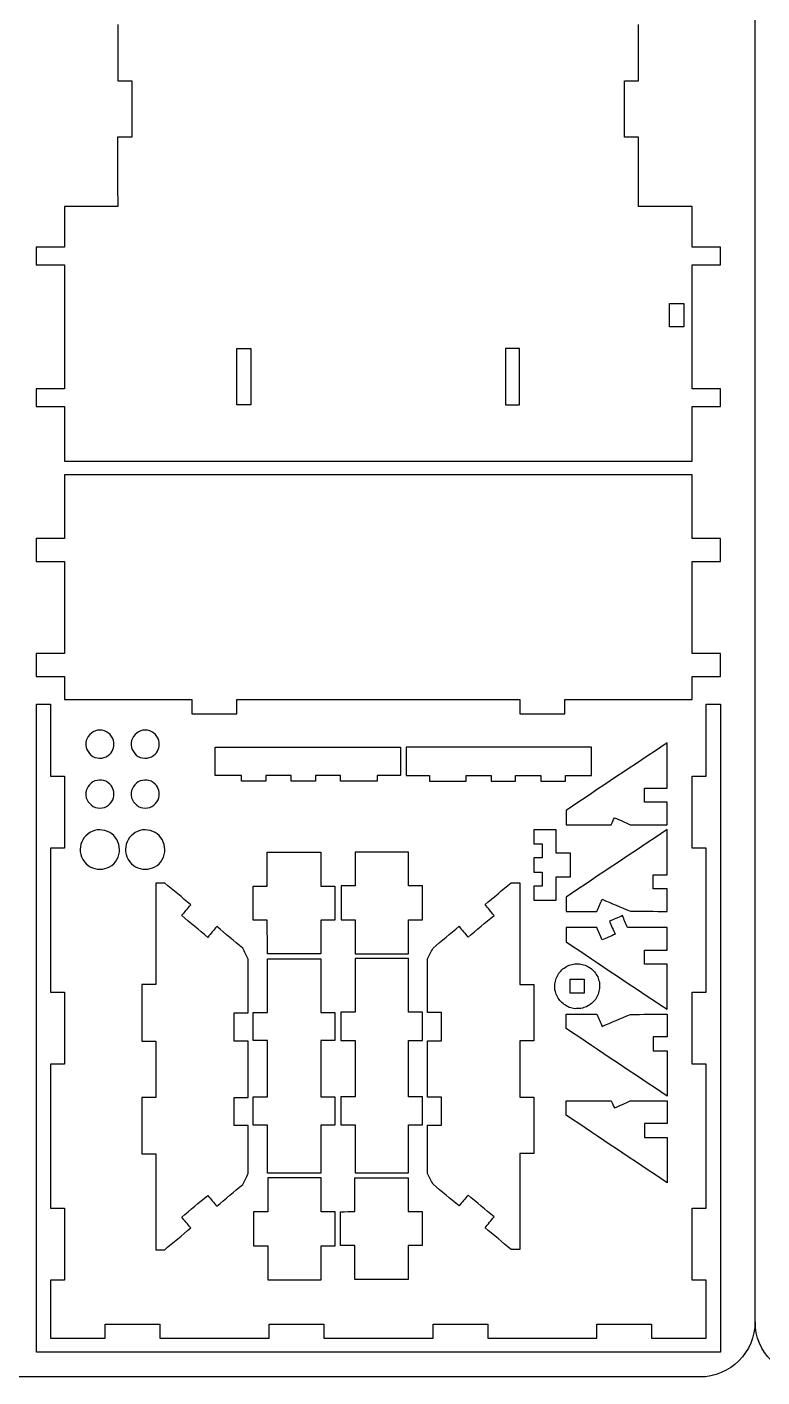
# Model space of a CAD drawing. Extents: x 1449 to 2334, y 110 to 990.
# Drawn here: x 1607.7 to 1740.7, y 109.9 to 354 of the extents above; entities that cross this region are included whole.
import ezdxf

# ---------------------------------------------------------------- set-up
doc = ezdxf.new("R2010")
doc.units = 0
doc.layers.get('0').update_dxf_attribs({"linetype": 'CONTINUOUS'})

msp = doc.modelspace()

# ---------------------------------------------------------------- linework, layer by layer
at = {"color": 175}
for p, q in [((1739.477645, 119.85946), (1739.477645, 539.85946)), ((1729.477645, 109.85946), (1459.477645, 109.85946))]:
    msp.add_line(p, q, dxfattribs=at)
at = {"color": 3}
for p, q in [((1624.382445, 206.18546), (1624.025945, 207.04636)), ((1624.504145, 205.26166), (1624.382445, 206.18546)), ((1632.584545, 206.18546), (1632.228045, 207.04636)), ((1632.706245, 205.26166), (1632.584545, 206.18546))]:
    msp.add_line(p, q, dxfattribs=at)
for points in [[(1624.153645, 354.47506), (1624.153645, 351.07856), (1624.153645, 347.68186), (1624.153645, 344.28536)], [(1718.399845, 344.28536), (1718.399845, 347.68186), (1718.399845, 351.07856), (1718.399845, 354.47506)], [(1624.153645, 344.28536), (1625.001345, 344.28486), (1625.848945, 344.28426), (1626.696645, 344.28376)], [(1626.696645, 344.28376), (1626.694345, 340.88576), (1626.692245, 337.48766), (1626.689945, 334.08976)], [(1715.856745, 344.28376), (1716.704445, 344.28426), (1717.552145, 344.28486), (1718.399845, 344.28536)], [(1715.863345, 334.08976), (1715.861145, 337.48766), (1715.858945, 340.88576), (1715.856745, 344.28376)], [(1626.689945, 334.08976), (1625.842245, 334.09026), (1624.994645, 334.09086), (1624.146945, 334.09146)], [(1624.146945, 334.09146), (1624.147645, 329.91376), (1624.148445, 325.73626), (1624.149145, 321.55866)], [(1718.406545, 334.09146), (1717.558845, 334.09086), (1716.711045, 334.09026), (1715.863345, 334.08976)], [(1718.404245, 321.55866), (1718.404945, 325.73626), (1718.405745, 329.91376), (1718.406545, 334.09146)], [(1624.149145, 321.55866), (1620.939045, 321.55866), (1617.728945, 321.55866), (1614.518845, 321.55866)], [(1614.518845, 321.55866), (1614.518845, 319.10756), (1614.518845, 316.65646), (1614.518845, 314.20536)], [(1728.061245, 321.55866), (1724.842245, 321.55866), (1721.623245, 321.55866), (1718.404245, 321.55866)], [(1728.061245, 314.20536), (1728.061245, 316.65646), (1728.061245, 319.10756), (1728.061245, 321.55866)], [(1614.518845, 314.20536), (1612.811945, 314.20536), (1611.105045, 314.20536), (1609.398145, 314.20536)], [(1609.398145, 314.20536), (1609.398145, 313.14766), (1609.398145, 312.08986), (1609.398145, 311.03216)], [(1733.191645, 314.20536), (1731.481445, 314.20536), (1729.771445, 314.20536), (1728.061245, 314.20536)], [(1733.191645, 311.03216), (1733.191645, 312.08986), (1733.191645, 313.14766), (1733.191645, 314.20536)], [(1609.398145, 311.03216), (1611.105045, 311.03216), (1612.811945, 311.03216), (1614.518845, 311.03216)], [(1614.518845, 311.03216), (1614.518845, 303.55226), (1614.518845, 296.07246), (1614.518845, 288.59256)], [(1728.061245, 288.59256), (1728.061245, 296.07246), (1728.061245, 303.55226), (1728.061245, 311.03216)], [(1728.061245, 311.03216), (1729.771445, 311.03216), (1731.481445, 311.03216), (1733.191645, 311.03216)], [(1614.518845, 288.59256), (1612.811945, 288.59256), (1611.105045, 288.59256), (1609.398145, 288.59256)], [(1609.398145, 288.59256), (1609.398145, 287.53486), (1609.398145, 286.47716), (1609.398145, 285.41946)], [(1733.191645, 288.59256), (1731.481445, 288.59256), (1729.771445, 288.59256), (1728.061245, 288.59256)], [(1733.191645, 285.41946), (1733.191645, 286.47716), (1733.191645, 287.53486), (1733.191645, 288.59256)], [(1609.398145, 285.41946), (1611.105045, 285.41946), (1612.811945, 285.41946), (1614.518845, 285.41946)], [(1614.518845, 285.41946), (1614.518845, 282.11416), (1614.518845, 278.80896), (1614.518845, 275.50376)], [(1728.061245, 275.50376), (1728.061245, 278.80896), (1728.061245, 282.11416), (1728.061245, 285.41946)], [(1728.061245, 285.41946), (1729.771445, 285.41946), (1731.481445, 285.41946), (1733.191645, 285.41946)], [(1614.518845, 275.50376), (1652.366345, 275.50376), (1690.213745, 275.50376), (1728.061245, 275.50376)], [(1728.061045, 273.00556), (1690.221745, 273.00556), (1652.382445, 273.00556), (1614.543245, 273.00556)], [(1614.543245, 273.00556), (1614.543245, 269.16936), (1614.543245, 265.33316), (1614.543245, 261.49696)], [(1728.061045, 261.49696), (1728.061045, 265.33316), (1728.061045, 269.16936), (1728.061045, 273.00556)], [(1614.543245, 261.49696), (1612.833045, 261.49696), (1611.122845, 261.49696), (1609.412645, 261.49696)], [(1609.412645, 261.49696), (1609.412645, 260.11256), (1609.412645, 258.72826), (1609.412645, 257.34396)], [(1733.191645, 261.49696), (1731.481445, 261.49696), (1729.771245, 261.49696), (1728.061045, 261.49696)], [(1733.191645, 257.34396), (1733.191645, 258.72826), (1733.191645, 260.11256), (1733.191645, 261.49696)], [(1609.412645, 257.34396), (1611.122845, 257.34396), (1612.833045, 257.34396), (1614.543245, 257.34396)], [(1614.543245, 257.34396), (1614.543245, 251.80656), (1614.543245, 246.26936), (1614.543245, 240.73206)], [(1728.061045, 240.73206), (1728.061045, 246.26936), (1728.061045, 251.80656), (1728.061045, 257.34396)], [(1728.061045, 257.34396), (1729.771245, 257.34396), (1731.481445, 257.34396), (1733.191645, 257.34396)], [(1614.543245, 240.73206), (1612.833045, 240.73206), (1611.122845, 240.73206), (1609.412645, 240.73206)], [(1609.412645, 240.73206), (1609.412645, 239.34776), (1609.412645, 237.96336), (1609.412645, 236.57906)], [(1733.191645, 240.73206), (1731.481445, 240.73206), (1729.771245, 240.73206), (1728.061045, 240.73206)], [(1733.191645, 236.57906), (1733.191645, 237.96336), (1733.191645, 239.34776), (1733.191645, 240.73206)], [(1609.412645, 236.57906), (1611.122845, 236.57906), (1612.833045, 236.57906), (1614.543245, 236.57906)], [(1614.543245, 236.57906), (1614.543245, 235.19466), (1614.543245, 233.81046), (1614.543245, 232.42606)], [(1728.061045, 232.42606), (1728.061045, 233.81046), (1728.061045, 235.19466), (1728.061045, 236.57906)], [(1728.061045, 236.57906), (1729.771245, 236.57906), (1731.481445, 236.57906), (1733.191645, 236.57906)], [(1614.543245, 232.42606), (1622.213045, 232.42606), (1629.882945, 232.42606), (1637.552845, 232.42606)], [(1637.552845, 232.42606), (1637.552845, 231.54906), (1637.552845, 230.67196), (1637.552845, 229.79496)], [(1645.711445, 229.79496), (1645.711445, 230.67196), (1645.711445, 231.54906), (1645.711445, 232.42606)], [(1645.711445, 232.42606), (1662.771945, 232.42606), (1679.832345, 232.42606), (1696.892845, 232.42606)], [(1696.892845, 232.42606), (1696.892845, 231.54906), (1696.892845, 230.67196), (1696.892845, 229.79496)], [(1705.051345, 229.79496), (1705.051345, 230.67196), (1705.051345, 231.54906), (1705.051345, 232.42606)], [(1705.051345, 232.42606), (1712.721245, 232.42606), (1720.391145, 232.42606), (1728.061045, 232.42606)], [(1609.454445, 114.32396), (1609.454445, 153.40936), (1609.454445, 192.49476), (1609.454445, 231.58016)], [(1609.454445, 231.58016), (1610.304345, 231.58016), (1611.154145, 231.58016), (1612.003945, 231.58016)], [(1612.003945, 231.58016), (1612.003945, 227.23736), (1612.003945, 222.89456), (1612.003945, 218.55166)], [(1637.552845, 229.79496), (1640.272345, 229.79496), (1642.991945, 229.79496), (1645.711445, 229.79496)], [(1696.892845, 229.79496), (1699.612345, 229.79496), (1702.331945, 229.79496), (1705.051345, 229.79496)], [(1730.642045, 218.55126), (1730.642045, 222.89406), (1730.642045, 227.23686), (1730.642045, 231.57966)], [(1730.642045, 231.57966), (1731.491945, 231.57966), (1732.341745, 231.57966), (1733.191645, 231.57966)], [(1733.191645, 231.57966), (1733.191645, 192.49426), (1733.191645, 153.40886), (1733.191645, 114.32346)], [(1618.472145, 224.97036), (1618.184245, 223.89526), (1618.696445, 222.65876), (1619.659945, 222.10256)], [(1620.934745, 226.86006), (1619.821745, 226.86006), (1618.759945, 226.04506), (1618.472145, 224.97036)], [(1623.397445, 224.97036), (1623.109645, 226.04506), (1622.047745, 226.86006), (1620.934745, 226.86006)], [(1623.397445, 223.65066), (1623.454645, 224.08576), (1623.524945, 224.49456), (1623.397445, 224.97036)], [(1626.674245, 224.97036), (1626.386345, 223.89526), (1626.898545, 222.65876), (1627.862045, 222.10256)], [(1629.136845, 226.86006), (1628.023845, 226.86006), (1626.962045, 226.04506), (1626.674245, 224.97036)], [(1631.599545, 224.97036), (1631.311745, 226.04506), (1630.249845, 226.86006), (1629.136845, 226.86006)], [(1631.599545, 223.65066), (1631.656745, 224.08576), (1631.727045, 224.49456), (1631.599545, 224.97036)], [(1619.659945, 222.10256), (1620.623945, 221.54606), (1621.950845, 221.72096), (1622.737545, 222.50766)], [(1622.737545, 222.50766), (1623.085345, 222.85546), (1623.229645, 223.24546), (1623.397445, 223.65066)], [(1627.862045, 222.10256), (1628.826045, 221.54606), (1630.152945, 221.72096), (1630.939645, 222.50766)], [(1630.939645, 222.50766), (1631.287445, 222.85546), (1631.431745, 223.24546), (1631.599545, 223.65066)], [(1641.783945, 218.65286), (1641.783945, 220.35246), (1641.783945, 222.05226), (1641.783945, 223.75196)], [(1641.783945, 223.75196), (1652.967445, 223.75196), (1664.150945, 223.75196), (1675.334445, 223.75196)], [(1675.334445, 223.75196), (1675.334445, 222.05226), (1675.334445, 220.35246), (1675.334445, 218.65286)], [(1709.884945, 223.75196), (1698.701445, 223.75196), (1687.517945, 223.75196), (1676.334445, 223.75196)], [(1676.334445, 223.75196), (1676.334445, 222.05226), (1676.334445, 220.35246), (1676.334445, 218.65286)], [(1723.551245, 224.54226), (1717.459745, 220.47466), (1711.368245, 216.40716), (1705.276745, 212.33946)], [(1709.884945, 218.65286), (1709.884945, 220.35246), (1709.884945, 222.05226), (1709.884945, 223.75196)], [(1723.551245, 216.38376), (1723.551245, 219.10316), (1723.551245, 221.82276), (1723.551245, 224.54226)], [(1612.003945, 218.55166), (1612.853845, 218.55166), (1613.703645, 218.55166), (1614.553545, 218.55166)], [(1614.553545, 218.55166), (1614.553545, 214.20896), (1614.553545, 209.86606), (1614.553545, 205.52326)], [(1622.737545, 217.09886), (1620.915545, 218.92096), (1617.805245, 217.12646), (1618.472145, 214.63616)], [(1630.939645, 217.09886), (1629.117645, 218.92096), (1626.007345, 217.12646), (1626.674245, 214.63616)], [(1646.527345, 218.65286), (1644.946245, 218.65286), (1643.365145, 218.65286), (1641.783945, 218.65286)], [(1646.527345, 217.63306), (1646.527345, 217.97296), (1646.527345, 218.31286), (1646.527345, 218.65286)], [(1650.943345, 217.63306), (1649.471445, 217.63306), (1647.999345, 217.63306), (1646.527345, 217.63306)], [(1655.541945, 218.65286), (1654.009045, 218.65286), (1652.476245, 218.65286), (1650.943345, 218.65286)], [(1650.943345, 218.65286), (1650.943345, 218.31286), (1650.943345, 217.97296), (1650.943345, 217.63306)], [(1655.541945, 217.63306), (1655.541945, 217.97296), (1655.541945, 218.31286), (1655.541945, 218.65286)], [(1659.957845, 217.63306), (1658.485945, 217.63306), (1657.013945, 217.63306), (1655.541945, 217.63306)], [(1664.481845, 218.65286), (1662.973845, 218.65286), (1661.465945, 218.65286), (1659.957845, 218.65286)], [(1659.957845, 218.65286), (1659.957845, 218.31286), (1659.957845, 217.97296), (1659.957845, 217.63306)], [(1664.481845, 217.63306), (1664.481845, 217.97296), (1664.481845, 218.31286), (1664.481845, 218.65286)], [(1671.086645, 217.63306), (1668.885045, 217.63306), (1666.683545, 217.63306), (1664.481845, 217.63306)], [(1675.334445, 218.65286), (1673.918545, 218.65286), (1672.502545, 218.65286), (1671.086645, 218.65286)], [(1671.086645, 218.65286), (1671.086645, 218.31286), (1671.086645, 217.97296), (1671.086645, 217.63306)], [(1676.334445, 218.65286), (1677.750345, 218.65286), (1679.166345, 218.65286), (1680.582245, 218.65286)], [(1680.582245, 218.65286), (1680.582245, 218.31286), (1680.582245, 217.97296), (1680.582245, 217.63306)], [(1680.582245, 217.63306), (1682.783845, 217.63306), (1684.985345, 217.63306), (1687.187045, 217.63306)], [(1687.187045, 217.63306), (1687.187045, 217.97296), (1687.187045, 218.31286), (1687.187045, 218.65286)], [(1687.187045, 218.65286), (1688.695045, 218.65286), (1690.202945, 218.65286), (1691.711045, 218.65286)], [(1691.711045, 218.65286), (1691.711045, 218.31286), (1691.711045, 217.97296), (1691.711045, 217.63306)], [(1691.711045, 217.63306), (1693.182945, 217.63306), (1694.654945, 217.63306), (1696.126945, 217.63306)], [(1696.126945, 217.63306), (1696.126945, 217.97296), (1696.126945, 218.31286), (1696.126945, 218.65286)], [(1696.126945, 218.65286), (1697.659845, 218.65286), (1699.192645, 218.65286), (1700.725545, 218.65286)], [(1700.725545, 218.65286), (1700.725545, 218.31286), (1700.725545, 217.97296), (1700.725545, 217.63306)], [(1700.725545, 217.63306), (1702.197445, 217.63306), (1703.669545, 217.63306), (1705.141545, 217.63306)], [(1705.141545, 217.63306), (1705.141545, 217.97296), (1705.141545, 218.31286), (1705.141545, 218.65286)], [(1705.141545, 218.65286), (1706.722645, 218.65286), (1708.303745, 218.65286), (1709.884945, 218.65286)], [(1728.092545, 205.52276), (1728.092545, 209.86556), (1728.092545, 214.20836), (1728.092545, 218.55126)], [(1728.092545, 218.55126), (1728.942445, 218.55126), (1729.792145, 218.55126), (1730.642045, 218.55126)], [(1623.397445, 215.95586), (1623.229645, 216.36106), (1623.085345, 216.75106), (1622.737545, 217.09886)], [(1623.397445, 214.63616), (1623.524945, 215.11196), (1623.454645, 215.52076), (1623.397445, 215.95586)], [(1631.599545, 215.95586), (1631.431745, 216.36106), (1631.287445, 216.75106), (1630.939645, 217.09886)], [(1631.599545, 214.63616), (1631.727045, 215.11196), (1631.656745, 215.52076), (1631.599545, 215.95586)], [(1719.471945, 213.83416), (1719.471945, 214.68406), (1719.471945, 215.53386), (1719.471945, 216.38376)], [(1719.471945, 216.38376), (1720.831745, 216.38376), (1722.191445, 216.38376), (1723.551245, 216.38376)], [(1618.472145, 214.63616), (1618.759945, 213.56146), (1619.821945, 212.74646), (1620.934745, 212.74646)], [(1620.934745, 212.74646), (1622.047545, 212.74646), (1623.109645, 213.56146), (1623.397445, 214.63616)], [(1626.674245, 214.63616), (1626.962045, 213.56146), (1628.024045, 212.74646), (1629.136845, 212.74646)], [(1629.136845, 212.74646), (1630.249645, 212.74646), (1631.311745, 213.56146), (1631.599545, 214.63616)], [(1723.551245, 213.83416), (1722.191445, 213.83416), (1720.831745, 213.83416), (1719.471945, 213.83416)], [(1723.551245, 209.75486), (1723.551245, 211.11466), (1723.551245, 212.47436), (1723.551245, 213.83416)], [(1705.276745, 212.33946), (1705.276745, 211.47796), (1705.276745, 210.61646), (1705.276745, 209.75486)], [(1713.459945, 209.75486), (1713.646245, 210.17736), (1713.832645, 210.59996), (1714.018945, 211.02246)], [(1714.018945, 211.02246), (1714.976945, 210.59996), (1715.934945, 210.17736), (1716.892945, 209.75486)], [(1620.934745, 208.83096), (1618.216245, 208.83096), (1616.483945, 205.83126), (1617.843545, 203.47696)], [(1622.719445, 208.35276), (1622.262145, 208.61686), (1621.462845, 208.83096), (1620.934745, 208.83096)], [(1624.025945, 207.04636), (1623.761845, 207.50366), (1623.176745, 208.08866), (1622.719445, 208.35276)], [(1629.136845, 208.83096), (1626.418345, 208.83096), (1624.686045, 205.83126), (1626.045645, 203.47696)], [(1630.921545, 208.35276), (1630.464245, 208.61686), (1629.664945, 208.83096), (1629.136845, 208.83096)], [(1632.228045, 207.04636), (1631.963945, 207.50366), (1631.378845, 208.08866), (1630.921545, 208.35276)], [(1703.498445, 208.83196), (1702.138645, 208.83196), (1700.778845, 208.83196), (1699.419045, 208.83196)], [(1699.419045, 208.83196), (1699.419045, 207.98206), (1699.419045, 207.13226), (1699.419045, 206.28236)], [(1703.498445, 204.58276), (1703.498445, 205.99906), (1703.498445, 207.41556), (1703.498445, 208.83196)], [(1705.276745, 209.75486), (1708.004445, 209.75486), (1710.732245, 209.75486), (1713.459945, 209.75486)], [(1723.551245, 208.86516), (1717.459645, 204.79756), (1711.368245, 200.73006), (1705.276745, 196.66236)], [(1716.892945, 209.75486), (1719.112345, 209.75486), (1721.331845, 209.75486), (1723.551245, 209.75486)], [(1723.551245, 200.70666), (1723.551245, 203.42606), (1723.551245, 206.14566), (1723.551245, 208.86516)], [(1614.553545, 205.52326), (1613.703645, 205.52326), (1612.853845, 205.52326), (1612.003945, 205.52326)], [(1612.003945, 205.52326), (1612.003945, 196.83766), (1612.003945, 188.15196), (1612.003945, 179.46626)], [(1624.025945, 203.47696), (1624.289845, 203.93396), (1624.504145, 204.73396), (1624.504145, 205.26166)], [(1632.228045, 203.47696), (1632.491945, 203.93396), (1632.706245, 204.73396), (1632.706245, 205.26166)], [(1699.419045, 206.28236), (1699.928945, 206.28236), (1700.438945, 206.28236), (1700.948945, 206.28236)], [(1700.948945, 206.28236), (1700.948945, 205.43256), (1700.948945, 204.58276), (1700.948945, 203.73286)], [(1730.642045, 205.52276), (1729.792145, 205.52276), (1728.942445, 205.52276), (1728.092545, 205.52276)], [(1730.642045, 179.46586), (1730.642045, 188.15146), (1730.642045, 196.83706), (1730.642045, 205.52276)], [(1617.843545, 203.47696), (1619.203145, 201.12246), (1622.666245, 201.12256), (1624.025945, 203.47696)], [(1626.045645, 203.47696), (1627.405245, 201.12246), (1630.868345, 201.12256), (1632.228045, 203.47696)], [(1651.221845, 204.77306), (1654.441845, 204.77396), (1657.661945, 204.77496), (1660.881945, 204.77586)], [(1651.223745, 198.63906), (1651.223045, 200.68366), (1651.222545, 202.72836), (1651.221845, 204.77306)], [(1660.881945, 204.77586), (1660.882645, 202.73116), (1660.883145, 200.68646), (1660.883745, 198.64186)], [(1667.110145, 204.81396), (1667.109445, 202.76926), (1667.108945, 200.72456), (1667.108345, 198.67996)], [(1676.770245, 204.81116), (1673.550245, 204.81206), (1670.330145, 204.81306), (1667.110145, 204.81396)], [(1676.768345, 198.67716), (1676.769045, 200.72176), (1676.769545, 202.76646), (1676.770245, 204.81116)], [(1700.948945, 203.73286), (1700.438945, 203.73286), (1699.928945, 203.73286), (1699.419045, 203.73286)], [(1699.419045, 203.73286), (1699.419045, 202.88296), (1699.419045, 202.03316), (1699.419045, 201.18326)], [(1706.048045, 204.58276), (1705.198145, 204.58276), (1704.348345, 204.58276), (1703.498445, 204.58276)], [(1706.048045, 200.33346), (1706.048045, 201.74986), (1706.048045, 203.16626), (1706.048045, 204.58276)], [(1699.419045, 201.18326), (1699.928945, 201.18326), (1700.438945, 201.18326), (1700.948945, 201.18326)], [(1700.948945, 201.18326), (1700.948945, 200.33346), (1700.948945, 199.48366), (1700.948945, 198.63376)], [(1703.498445, 196.08416), (1703.498445, 197.50056), (1703.498445, 198.91706), (1703.498445, 200.33346)], [(1703.498445, 200.33346), (1704.348345, 200.33346), (1705.198145, 200.33346), (1706.048045, 200.33346)], [(1721.001645, 198.15706), (1721.001645, 199.00696), (1721.001645, 199.85676), (1721.001645, 200.70666)], [(1721.001645, 200.70666), (1721.851545, 200.70666), (1722.701345, 200.70666), (1723.551245, 200.70666)], [(1632.666045, 199.19906), (1632.133745, 199.19916), (1631.601445, 199.19936), (1631.069145, 199.19946)], [(1631.069145, 199.19946), (1631.069245, 193.07336), (1631.069245, 186.94746), (1631.069345, 180.82136)], [(1637.374745, 195.26626), (1635.805145, 196.57726), (1634.235645, 197.88816), (1632.666045, 199.19906)], [(1648.674145, 198.63836), (1649.524045, 198.63866), (1650.373845, 198.63886), (1651.223745, 198.63906)], [(1648.675945, 192.50446), (1648.675345, 194.54906), (1648.674745, 196.59376), (1648.674145, 198.63836)], [(1660.883745, 198.64186), (1661.733345, 198.64216), (1662.582945, 198.64246), (1663.432445, 198.64266)], [(1663.432445, 198.64266), (1663.433045, 196.59806), (1663.433645, 194.55336), (1663.434245, 192.50876)], [(1664.559645, 198.68076), (1664.559045, 196.63616), (1664.558445, 194.59146), (1664.557845, 192.54686)], [(1667.108345, 198.67996), (1666.258745, 198.68026), (1665.409145, 198.68056), (1664.559645, 198.68076)], [(1679.317945, 198.67646), (1678.468045, 198.67676), (1677.618245, 198.67696), (1676.768345, 198.67716)], [(1679.316145, 192.54256), (1679.316745, 194.58716), (1679.317345, 196.63186), (1679.317945, 198.67646)], [(1690.617345, 195.30436), (1692.186945, 196.61536), (1693.756445, 197.92626), (1695.326045, 199.23716)], [(1695.326045, 199.23716), (1695.858345, 199.23726), (1696.390645, 199.23746), (1696.922945, 199.23756)], [(1696.922945, 199.23756), (1696.922845, 193.11146), (1696.922845, 186.98556), (1696.922745, 180.85946)], [(1700.948945, 198.63376), (1700.438945, 198.63376), (1699.928945, 198.63376), (1699.419045, 198.63376)], [(1699.419045, 198.63376), (1699.419045, 197.78386), (1699.419045, 196.93406), (1699.419045, 196.08416)], [(1723.551245, 198.15706), (1722.701345, 198.15706), (1721.851545, 198.15706), (1721.001645, 198.15706)], [(1723.551245, 194.07776), (1723.551245, 195.43756), (1723.551245, 196.79726), (1723.551245, 198.15706)], [(1699.419045, 196.08416), (1700.778845, 196.08416), (1702.138645, 196.08416), (1703.498445, 196.08416)], [(1705.276745, 196.66236), (1705.276745, 195.80086), (1705.276745, 194.93936), (1705.276745, 194.07776)], [(1710.817145, 194.07776), (1711.139245, 194.80826), (1711.461445, 195.53876), (1711.783645, 196.26916)], [(1711.783645, 196.26916), (1713.489845, 195.54606), (1715.196045, 194.82276), (1716.902345, 194.09966)], [(1635.741545, 193.31076), (1636.285945, 193.96256), (1636.830345, 194.61446), (1637.374745, 195.26626)], [(1640.449145, 189.37946), (1638.879945, 190.68986), (1637.310745, 192.00036), (1635.741545, 193.31076)], [(1687.542945, 189.41756), (1689.112145, 190.72796), (1690.681345, 192.03846), (1692.250545, 193.34886)], [(1692.250545, 193.34886), (1691.706145, 194.00066), (1691.161745, 194.65256), (1690.617345, 195.30436)], [(1705.276745, 194.07776), (1707.123545, 194.07776), (1708.970245, 194.07776), (1710.817145, 194.07776)], [(1715.456845, 193.30066), (1714.679245, 192.95776), (1713.901545, 192.61476), (1713.124045, 192.27186)], [(1716.406445, 191.14756), (1716.089945, 191.86526), (1715.773345, 192.58296), (1715.456845, 193.30066)], [(1716.902345, 194.09966), (1719.118545, 194.09236), (1721.334945, 194.08506), (1723.551245, 194.07776)], [(1642.082445, 191.33516), (1641.538045, 190.68326), (1640.993545, 190.03136), (1640.449145, 189.37946)], [(1646.788845, 187.40056), (1645.220145, 188.71206), (1643.651245, 190.02366), (1642.082445, 191.33516)], [(1651.225545, 192.50516), (1650.375645, 192.50486), (1649.525845, 192.50476), (1648.675945, 192.50446)], [(1651.227345, 186.37126), (1651.226645, 188.41586), (1651.226145, 190.46056), (1651.225545, 192.50516)], [(1663.434245, 192.50876), (1662.584745, 192.50856), (1661.735145, 192.50826), (1660.885545, 192.50796)], [(1660.885545, 192.50796), (1660.886245, 190.46336), (1660.886745, 188.41876), (1660.887445, 186.37416)], [(1664.557845, 192.54686), (1665.407345, 192.54666), (1666.256945, 192.54636), (1667.106545, 192.54606)], [(1667.106545, 192.54606), (1667.105845, 190.50146), (1667.105345, 188.45686), (1667.104645, 186.41226)], [(1676.764745, 186.40936), (1676.765445, 188.45396), (1676.765945, 190.49866), (1676.766545, 192.54326)], [(1676.766545, 192.54326), (1677.616445, 192.54296), (1678.466245, 192.54286), (1679.316145, 192.54256)], [(1681.203245, 187.43866), (1682.771945, 188.75016), (1684.340845, 190.06176), (1685.909645, 191.37326)], [(1685.909645, 191.37326), (1686.454045, 190.72136), (1686.998545, 190.06946), (1687.542945, 189.41756)], [(1710.816945, 191.14756), (1708.970145, 191.14756), (1707.123445, 191.14756), (1705.276645, 191.14756)], [(1705.276645, 191.14756), (1705.276645, 190.28596), (1705.276645, 189.42446), (1705.276645, 188.56296)], [(1711.806445, 188.90416), (1711.476545, 189.65196), (1711.146845, 190.39966), (1710.816945, 191.14756)], [(1713.124045, 192.27186), (1713.466945, 191.49426), (1713.809945, 190.71666), (1714.152845, 189.93906)], [(1723.551145, 191.14756), (1721.169545, 191.14756), (1718.788045, 191.14756), (1716.406445, 191.14756)], [(1723.551145, 187.06826), (1723.551145, 188.42806), (1723.551145, 189.78776), (1723.551145, 191.14756)], [(1705.276645, 188.56296), (1711.368145, 184.49526), (1717.459645, 180.42776), (1723.551145, 176.36016)], [(1714.152845, 189.93906), (1713.370745, 189.59416), (1712.588645, 189.24906), (1711.806445, 188.90416)], [(1647.787645, 185.44406), (1647.454745, 186.09616), (1647.121845, 186.74836), (1646.788845, 187.40056)], [(1660.887445, 186.37416), (1657.667445, 186.37316), (1654.447345, 186.37226), (1651.227345, 186.37126)], [(1667.104645, 186.41226), (1670.324645, 186.41126), (1673.544745, 186.41036), (1676.764745, 186.40936)], [(1680.204445, 185.48216), (1680.537345, 186.13426), (1680.870245, 186.78646), (1681.203245, 187.43866)], [(1719.471945, 184.51866), (1719.471945, 185.36856), (1719.471945, 186.21836), (1719.471945, 187.06826)], [(1719.471945, 187.06826), (1720.831645, 187.06826), (1722.191345, 187.06826), (1723.551145, 187.06826)], [(1647.787945, 175.72176), (1647.787845, 178.96256), (1647.787745, 182.20326), (1647.787645, 185.44406)], [(1651.227245, 175.79766), (1651.227245, 179.03846), (1651.227245, 182.27926), (1651.227245, 185.52006)], [(1651.227245, 185.52006), (1654.449145, 185.52006), (1657.671145, 185.52006), (1660.893045, 185.52006)], [(1660.893045, 185.52006), (1660.893045, 182.27926), (1660.893045, 179.03846), (1660.893045, 175.79766)], [(1676.764845, 185.55816), (1673.542945, 185.55816), (1670.320945, 185.55816), (1667.099045, 185.55816)], [(1667.099045, 185.55816), (1667.099045, 182.31736), (1667.099045, 179.07656), (1667.099045, 175.83576)], [(1676.764845, 175.83576), (1676.764845, 179.07656), (1676.764845, 182.31736), (1676.764845, 185.55816)], [(1680.204145, 175.75986), (1680.204245, 179.00066), (1680.204345, 182.24136), (1680.204445, 185.48216)], [(1703.965145, 182.89836), (1704.207045, 183.15816), (1704.448845, 183.41796), (1704.690745, 183.67766)], [(1704.690745, 183.67766), (1704.991545, 183.86606), (1705.292445, 184.05436), (1705.593345, 184.24276)], [(1705.593345, 184.24276), (1705.932745, 184.34676), (1706.272045, 184.45096), (1706.611445, 184.55496)], [(1706.611445, 184.55496), (1706.966245, 184.56766), (1707.320945, 184.58036), (1707.675745, 184.59306)], [(1707.675745, 184.59306), (1708.021645, 184.51346), (1708.367545, 184.43396), (1708.713545, 184.35436)], [(1708.713545, 184.35436), (1709.027045, 184.18796), (1709.340545, 184.02166), (1709.654145, 183.85526)], [(1709.654145, 183.85526), (1709.913945, 183.61336), (1710.173845, 183.37156), (1710.433645, 183.12966)], [(1710.433645, 183.12966), (1710.621945, 182.82876), (1710.810245, 182.52786), (1710.998645, 182.22696)], [(1723.551145, 184.51866), (1722.191345, 184.51866), (1720.831645, 184.51866), (1719.471945, 184.51866)], [(1723.551145, 176.36016), (1723.551145, 179.07966), (1723.551145, 181.79926), (1723.551145, 184.51866)], [(1631.069345, 180.82136), (1630.219945, 180.82136), (1629.370545, 180.82146), (1628.521045, 180.82146)], [(1628.521045, 180.82146), (1628.521045, 177.42346), (1628.521145, 174.02546), (1628.521145, 170.62756)], [(1696.922745, 180.85946), (1697.772145, 180.85946), (1698.621545, 180.85956), (1699.471045, 180.85956)], [(1699.471045, 180.85956), (1699.471045, 177.46156), (1699.470945, 174.06356), (1699.470945, 170.66566)], [(1703.227245, 180.91976), (1703.306845, 181.26576), (1703.386445, 181.61166), (1703.465945, 181.95756)], [(1703.265345, 179.85556), (1703.252645, 180.21026), (1703.239945, 180.56506), (1703.227245, 180.91976)], [(1703.465945, 181.95756), (1703.632445, 182.27116), (1703.798745, 182.58476), (1703.965145, 182.89836)], [(1710.998645, 182.22696), (1711.102645, 181.88766), (1711.206845, 181.54826), (1711.310845, 181.20886)], [(1711.310845, 181.20886), (1711.323545, 180.85416), (1711.336245, 180.49936), (1711.348945, 180.14466)], [(1612.003945, 179.46626), (1612.853845, 179.46626), (1613.703645, 179.46626), (1614.553545, 179.46626)], [(1614.553545, 179.46626), (1614.553545, 175.12346), (1614.553545, 170.78066), (1614.553545, 166.43786)], [(1703.577545, 178.83746), (1703.473445, 179.17686), (1703.369345, 179.51626), (1703.265345, 179.85556)], [(1704.142545, 177.93486), (1703.954245, 178.23576), (1703.765945, 178.53656), (1703.577545, 178.83746)], [(1711.110245, 179.10686), (1710.943845, 178.79326), (1710.777545, 178.47976), (1710.611145, 178.16616)], [(1711.348945, 180.14466), (1711.269345, 179.79876), (1711.189845, 179.45276), (1711.110245, 179.10686)], [(1728.092545, 166.43736), (1728.092545, 170.78016), (1728.092545, 175.12296), (1728.092545, 179.46586)], [(1728.092545, 179.46586), (1728.942445, 179.46586), (1729.792145, 179.46586), (1730.642045, 179.46586)], [(1667.099045, 175.83576), (1666.249145, 175.83576), (1665.399345, 175.83576), (1664.549445, 175.83576)], [(1664.549445, 175.83576), (1664.549445, 174.13746), (1664.549445, 172.43926), (1664.549445, 170.74096)], [(1679.314345, 175.83576), (1678.464445, 175.83576), (1677.614645, 175.83576), (1676.764845, 175.83576)], [(1679.314345, 170.74096), (1679.314345, 172.43926), (1679.314345, 174.13746), (1679.314345, 175.83576)], [(1704.922045, 177.20926), (1704.662245, 177.45116), (1704.402345, 177.69296), (1704.142545, 177.93486)], [(1705.862745, 176.71006), (1705.549145, 176.87646), (1705.235645, 177.04286), (1704.922045, 177.20926)], [(1706.900545, 176.47136), (1706.554645, 176.55086), (1706.208745, 176.63056), (1705.862745, 176.71006)], [(1707.964745, 176.50946), (1707.610045, 176.49676), (1707.255245, 176.48406), (1706.900545, 176.47136)], [(1708.982845, 176.82166), (1708.643545, 176.71756), (1708.304145, 176.61356), (1707.964745, 176.50946)], [(1709.885445, 177.38676), (1709.584645, 177.19836), (1709.283745, 177.01006), (1708.982845, 176.82166)], [(1710.611145, 178.16616), (1710.369245, 177.90636), (1710.127345, 177.64656), (1709.885445, 177.38676)], [(1645.239945, 170.62696), (1645.239945, 172.32526), (1645.239945, 174.02356), (1645.239945, 175.72186)], [(1645.239945, 175.72186), (1646.089245, 175.72186), (1646.938545, 175.72176), (1647.787945, 175.72176)], [(1648.677745, 170.70286), (1648.677745, 172.40116), (1648.677745, 174.09936), (1648.677745, 175.79766)], [(1648.677745, 175.79766), (1649.527645, 175.79766), (1650.377445, 175.79766), (1651.227245, 175.79766)], [(1660.893045, 175.79766), (1661.742945, 175.79766), (1662.592745, 175.79766), (1663.442645, 175.79766)], [(1663.442645, 175.79766), (1663.442645, 174.09936), (1663.442645, 172.40116), (1663.442645, 170.70286)], [(1682.752145, 175.75996), (1681.902845, 175.75996), (1681.053545, 175.75986), (1680.204145, 175.75986)], [(1682.752145, 170.66506), (1682.752145, 172.36336), (1682.752145, 174.06166), (1682.752145, 175.75996)], [(1705.276745, 172.88586), (1705.276745, 173.74736), (1705.276745, 174.60886), (1705.276745, 175.47046)], [(1705.276745, 175.47046), (1707.123545, 175.47046), (1708.970245, 175.47046), (1710.817145, 175.47046)], [(1710.817145, 175.47046), (1711.139245, 174.73996), (1711.461445, 174.00946), (1711.783645, 173.27906)], [(1711.783645, 173.27906), (1713.489845, 174.00216), (1715.196045, 174.72546), (1716.902345, 175.44856)], [(1716.902345, 175.44856), (1719.118545, 175.45586), (1721.334945, 175.46316), (1723.551245, 175.47046)], [(1723.551245, 175.47046), (1723.551245, 174.11066), (1723.551245, 172.75096), (1723.551245, 171.39116)], [(1723.551245, 160.68306), (1717.459645, 164.75066), (1711.368245, 168.81816), (1705.276745, 172.88586)], [(1723.551245, 171.39116), (1722.701345, 171.39116), (1721.851545, 171.39116), (1721.001645, 171.39116)], [(1721.001645, 171.39116), (1721.001645, 170.54126), (1721.001645, 169.69146), (1721.001645, 168.84156)], [(1628.521145, 170.62756), (1629.370645, 170.62756), (1630.220045, 170.62746), (1631.069445, 170.62746)], [(1631.069445, 170.62746), (1631.069445, 167.23086), (1631.069445, 163.83426), (1631.069445, 160.43776)], [(1647.787945, 170.62686), (1646.938545, 170.62686), (1646.089245, 170.62696), (1645.239945, 170.62696)], [(1647.787945, 160.43716), (1647.787945, 163.83376), (1647.787945, 167.23036), (1647.787945, 170.62686)], [(1651.227245, 170.70286), (1650.377445, 170.70286), (1649.527645, 170.70286), (1648.677745, 170.70286)], [(1651.227245, 160.51306), (1651.227245, 163.90966), (1651.227245, 167.30616), (1651.227245, 170.70286)], [(1660.893045, 170.70286), (1660.893045, 167.30616), (1660.893045, 163.90966), (1660.893045, 160.51306)], [(1663.442645, 170.70286), (1662.592745, 170.70286), (1661.742945, 170.70286), (1660.893045, 170.70286)], [(1664.549445, 170.74096), (1665.399345, 170.74096), (1666.249145, 170.74096), (1667.099045, 170.74096)], [(1667.099045, 170.74096), (1667.099045, 167.34426), (1667.099045, 163.94776), (1667.099045, 160.55116)], [(1676.764845, 160.55116), (1676.764845, 163.94776), (1676.764845, 167.34426), (1676.764845, 170.74096)], [(1676.764845, 170.74096), (1677.614645, 170.74096), (1678.464445, 170.74096), (1679.314345, 170.74096)], [(1680.204145, 170.66496), (1681.053545, 170.66496), (1681.902845, 170.66506), (1682.752145, 170.66506)], [(1680.204145, 160.47526), (1680.204145, 163.87186), (1680.204145, 167.26846), (1680.204145, 170.66496)], [(1699.470945, 170.66566), (1698.621445, 170.66566), (1697.772045, 170.66556), (1696.922645, 170.66556)], [(1696.922645, 170.66556), (1696.922645, 167.26896), (1696.922645, 163.87236), (1696.922645, 160.47586)], [(1721.001645, 168.84156), (1721.851545, 168.84156), (1722.701345, 168.84156), (1723.551245, 168.84156)], [(1723.551245, 168.84156), (1723.551245, 166.12216), (1723.551245, 163.40256), (1723.551245, 160.68306)], [(1614.553545, 166.43786), (1613.703645, 166.43786), (1612.853845, 166.43786), (1612.003945, 166.43786)], [(1612.003945, 166.43786), (1612.003945, 157.75226), (1612.003945, 149.06646), (1612.003945, 140.38086)], [(1730.642045, 166.43736), (1729.792145, 166.43736), (1728.942445, 166.43736), (1728.092545, 166.43736)], [(1730.642045, 140.38036), (1730.642045, 149.06606), (1730.642045, 157.75166), (1730.642045, 166.43736)], [(1628.521145, 160.43786), (1628.521045, 157.03936), (1628.521045, 153.64096), (1628.520945, 150.24256)], [(1631.069445, 160.43776), (1630.220045, 160.43776), (1629.370645, 160.43786), (1628.521145, 160.43786)], [(1645.239945, 155.34236), (1645.239945, 157.04066), (1645.239945, 158.73896), (1645.239945, 160.43726)], [(1645.239945, 160.43726), (1646.089245, 160.43726), (1646.938545, 160.43716), (1647.787945, 160.43716)], [(1648.679245, 155.41946), (1648.679245, 157.11736), (1648.679245, 158.81516), (1648.679245, 160.51306)], [(1648.679245, 160.51306), (1649.528645, 160.51306), (1650.377945, 160.51306), (1651.227245, 160.51306)], [(1660.893045, 160.51306), (1661.742945, 160.51306), (1662.592745, 160.51306), (1663.442645, 160.51306)], [(1663.442645, 160.51306), (1663.442645, 158.81476), (1663.442645, 157.11646), (1663.442645, 155.41816)], [(1667.099045, 160.55116), (1666.249145, 160.55116), (1665.399345, 160.55116), (1664.549445, 160.55116)], [(1664.549445, 160.55116), (1664.549445, 158.85286), (1664.549445, 157.15456), (1664.549445, 155.45626)], [(1679.312845, 160.55116), (1678.463445, 160.55116), (1677.614145, 160.55116), (1676.764845, 160.55116)], [(1679.312845, 155.45756), (1679.312845, 157.15546), (1679.312845, 158.85326), (1679.312845, 160.55116)], [(1682.752145, 160.47536), (1681.902845, 160.47536), (1681.053545, 160.47526), (1680.204145, 160.47526)], [(1682.752145, 155.38046), (1682.752145, 157.07876), (1682.752145, 158.77706), (1682.752145, 160.47536)], [(1696.922645, 160.47586), (1697.772045, 160.47586), (1698.621445, 160.47596), (1699.470945, 160.47596)], [(1699.470945, 160.47596), (1699.471045, 157.07746), (1699.471045, 153.67906), (1699.471145, 150.28066)], [(1705.276745, 157.20876), (1705.276745, 158.07026), (1705.276745, 158.93176), (1705.276745, 159.79336)], [(1705.276745, 159.79336), (1708.004445, 159.79336), (1710.732245, 159.79336), (1713.459945, 159.79336)], [(1713.459945, 159.79336), (1713.646245, 159.37086), (1713.832645, 158.94826), (1714.018945, 158.52576)], [(1714.018945, 158.52576), (1714.976945, 158.94826), (1715.934945, 159.37086), (1716.892945, 159.79336)], [(1716.892945, 159.79336), (1719.112345, 159.79336), (1721.331845, 159.79336), (1723.551245, 159.79336)], [(1723.551245, 159.79336), (1723.551245, 158.43356), (1723.551245, 157.07386), (1723.551245, 155.71406)], [(1723.551245, 145.00596), (1717.459745, 149.07356), (1711.368245, 153.14106), (1705.276745, 157.20876)], [(1647.788045, 155.34216), (1646.938645, 155.34226), (1646.089245, 155.34226), (1645.239945, 155.34236)], [(1647.787745, 146.64256), (1647.787845, 149.54246), (1647.787945, 152.44236), (1647.788045, 155.34216)], [(1651.227245, 155.41946), (1650.377945, 155.41946), (1649.528645, 155.41946), (1648.679245, 155.41946)], [(1651.226445, 146.72126), (1651.226745, 149.62066), (1651.227045, 152.52006), (1651.227245, 155.41946)], [(1660.893045, 155.41816), (1660.892745, 152.51836), (1660.892545, 149.61866), (1660.892245, 146.71876)], [(1663.442645, 155.41816), (1662.592745, 155.41816), (1661.742945, 155.41816), (1660.893045, 155.41816)], [(1664.549445, 155.45626), (1665.399345, 155.45626), (1666.249145, 155.45626), (1667.099045, 155.45626)], [(1667.099045, 155.45626), (1667.099345, 152.55646), (1667.099545, 149.65676), (1667.099845, 146.75686)], [(1676.765645, 146.75936), (1676.765345, 149.65876), (1676.765045, 152.55816), (1676.764845, 155.45756)], [(1676.764845, 155.45756), (1677.614145, 155.45756), (1678.463445, 155.45756), (1679.312845, 155.45756)], [(1680.204045, 155.38026), (1681.053445, 155.38036), (1681.902845, 155.38036), (1682.752145, 155.38046)], [(1680.204345, 146.68066), (1680.204245, 149.58056), (1680.204145, 152.48046), (1680.204045, 155.38026)], [(1723.551245, 155.71406), (1722.191445, 155.71406), (1720.831745, 155.71406), (1719.471945, 155.71406)], [(1719.471945, 155.71406), (1719.471945, 154.86416), (1719.471945, 154.01436), (1719.471945, 153.16446)], [(1719.471945, 153.16446), (1720.831745, 153.16446), (1722.191445, 153.16446), (1723.551245, 153.16446)], [(1723.551245, 153.16446), (1723.551245, 150.44506), (1723.551245, 147.72546), (1723.551245, 145.00596)], [(1628.520945, 150.24256), (1629.370345, 150.24256), (1630.219745, 150.24246), (1631.069245, 150.24246)], [(1631.069245, 150.24246), (1631.069245, 144.45686), (1631.069245, 138.67136), (1631.069245, 132.88576)], [(1699.471145, 150.28066), (1698.621745, 150.28066), (1697.772345, 150.28056), (1696.922845, 150.28056)], [(1696.922845, 150.28056), (1696.922845, 144.49496), (1696.922845, 138.70946), (1696.922845, 132.92386)], [(1646.787945, 144.68636), (1647.121245, 145.33846), (1647.454445, 145.99056), (1647.787745, 146.64256)], [(1660.892245, 146.71876), (1657.670345, 146.71966), (1654.448345, 146.72046), (1651.226445, 146.72126)], [(1667.099845, 146.75686), (1670.321745, 146.75776), (1673.543745, 146.75856), (1676.765645, 146.75936)], [(1681.204145, 144.72446), (1680.870845, 145.37656), (1680.537645, 146.02866), (1680.204345, 146.68066)], [(1642.081145, 140.75286), (1643.650045, 142.06396), (1645.219045, 143.37526), (1646.787945, 144.68636)], [(1651.298545, 145.86216), (1651.297845, 143.81746), (1651.297245, 141.77276), (1651.296645, 139.72816)], [(1660.958645, 145.85926), (1657.738645, 145.86026), (1654.518545, 145.86116), (1651.298545, 145.86216)], [(1660.956745, 139.72526), (1660.957345, 141.76996), (1660.957945, 143.81466), (1660.958645, 145.85926)], [(1667.033445, 145.89736), (1670.253445, 145.89836), (1673.473545, 145.89926), (1676.693545, 145.90026)], [(1667.035345, 139.76336), (1667.034745, 141.80806), (1667.034145, 143.85276), (1667.033445, 145.89736)], [(1676.693545, 145.90026), (1676.694245, 143.85556), (1676.694845, 141.81086), (1676.695445, 139.76626)], [(1685.910945, 140.79096), (1684.342045, 142.10206), (1682.773045, 143.41336), (1681.204145, 144.72446)], [(1635.740245, 138.77496), (1637.309345, 140.08596), (1638.878245, 141.39706), (1640.447345, 142.70816)], [(1640.447345, 142.70816), (1640.991945, 142.05636), (1641.536445, 141.40456), (1642.081145, 140.75286)], [(1687.544745, 142.74626), (1687.000145, 142.09446), (1686.455645, 141.44266), (1685.910945, 140.79096)], [(1692.251845, 138.81306), (1690.682745, 140.12406), (1689.113845, 141.43516), (1687.544745, 142.74626)], [(1612.003945, 140.38086), (1612.853845, 140.38086), (1613.703645, 140.38086), (1614.553545, 140.38086)], [(1614.553545, 140.38086), (1614.553545, 136.03806), (1614.553545, 131.69526), (1614.553545, 127.35246)], [(1648.747045, 139.72896), (1648.746445, 137.68436), (1648.745845, 135.63966), (1648.745145, 133.59506)], [(1651.296645, 139.72816), (1650.446745, 139.72846), (1649.596945, 139.72876), (1648.747045, 139.72896)], [(1663.505345, 139.72446), (1662.655845, 139.72476), (1661.806245, 139.72506), (1660.956745, 139.72526)], [(1663.503445, 133.59056), (1663.504045, 135.63516), (1663.504745, 137.67986), (1663.505345, 139.72446)], [(1664.486745, 139.76256), (1665.336245, 139.76286), (1666.185845, 139.76316), (1667.035345, 139.76336)], [(1664.488645, 133.62866), (1664.488045, 135.67326), (1664.487345, 137.71796), (1664.486745, 139.76256)], [(1676.695445, 139.76626), (1677.545345, 139.76656), (1678.395145, 139.76686), (1679.245045, 139.76706)], [(1679.245045, 139.76706), (1679.245645, 137.72246), (1679.246245, 135.67776), (1679.246945, 133.63316)], [(1728.092545, 127.35186), (1728.092545, 131.69476), (1728.092545, 136.03756), (1728.092545, 140.38036)], [(1728.092545, 140.38036), (1728.942445, 140.38036), (1729.792145, 140.38036), (1730.642045, 140.38036)], [(1632.666245, 132.88746), (1634.235545, 134.19816), (1635.804845, 135.50886), (1637.374145, 136.81956)], [(1637.374145, 136.81956), (1636.829545, 137.47136), (1636.284945, 138.12316), (1635.740245, 138.77496)], [(1690.617945, 136.85766), (1691.162545, 137.50946), (1691.707145, 138.16126), (1692.251845, 138.81306)], [(1695.325845, 132.92556), (1693.756545, 134.23626), (1692.187245, 135.54696), (1690.617945, 136.85766)], [(1631.069245, 132.88576), (1631.601645, 132.88636), (1632.133945, 132.88686), (1632.666245, 132.88746)], [(1648.745145, 133.59506), (1649.595045, 133.59486), (1650.444845, 133.59456), (1651.294745, 133.59426)], [(1651.294745, 133.59426), (1651.294045, 131.54966), (1651.293445, 129.50506), (1651.292845, 127.46046)], [(1660.952945, 127.45746), (1660.953545, 129.50206), (1660.954145, 131.54676), (1660.954845, 133.59136)], [(1660.954845, 133.59136), (1661.804345, 133.59116), (1662.653945, 133.59086), (1663.503445, 133.59056)], [(1667.037245, 133.62946), (1666.187745, 133.62926), (1665.338145, 133.62896), (1664.488645, 133.62866)], [(1667.039145, 127.49556), (1667.038545, 129.54016), (1667.037945, 131.58486), (1667.037245, 133.62946)], [(1679.246945, 133.63316), (1678.397045, 133.63296), (1677.547245, 133.63266), (1676.697345, 133.63236)], [(1676.697345, 133.63236), (1676.698045, 131.58776), (1676.698645, 129.54316), (1676.699245, 127.49856)], [(1696.922845, 132.92386), (1696.390445, 132.92446), (1695.858145, 132.92496), (1695.325845, 132.92556)], [(1614.553545, 127.35246), (1613.703645, 127.35246), (1612.853845, 127.35246), (1612.003945, 127.35246)], [(1612.003945, 127.35246), (1612.003945, 123.85946), (1612.003945, 120.36646), (1612.003945, 116.87346)], [(1651.292845, 127.46046), (1654.512845, 127.45946), (1657.732945, 127.45846), (1660.952945, 127.45746)], [(1676.699245, 127.49856), (1673.479245, 127.49756), (1670.259145, 127.49656), (1667.039145, 127.49556)], [(1730.642045, 127.35186), (1729.792145, 127.35186), (1728.942445, 127.35186), (1728.092545, 127.35186)], [(1730.642045, 116.87306), (1730.642045, 120.36606), (1730.642045, 123.85896), (1730.642045, 127.35186)], [(1621.890845, 116.87346), (1621.890845, 117.72336), (1621.890845, 118.57316), (1621.890845, 119.42306)], [(1621.890845, 119.42306), (1625.186545, 119.42306), (1628.482145, 119.42306), (1631.777845, 119.42306)], [(1631.777845, 119.42306), (1631.777845, 118.57316), (1631.777845, 117.72336), (1631.777845, 116.87346)], [(1651.551545, 116.87346), (1651.551545, 117.72336), (1651.551545, 118.57316), (1651.551545, 119.42306)], [(1651.551545, 119.42306), (1654.847245, 119.42306), (1658.142845, 119.42306), (1661.438545, 119.42306)], [(1661.438545, 119.42306), (1661.438545, 118.57316), (1661.438545, 117.72336), (1661.438545, 116.87346)], [(1681.207545, 116.87306), (1681.207545, 117.72296), (1681.207545, 118.57266), (1681.207545, 119.42256)], [(1681.207545, 119.42256), (1684.503145, 119.42256), (1687.798745, 119.42256), (1691.094345, 119.42256)], [(1691.094345, 119.42256), (1691.094345, 118.57266), (1691.094345, 117.72296), (1691.094345, 116.87306)], [(1710.868245, 116.87306), (1710.868245, 117.72296), (1710.868245, 118.57266), (1710.868245, 119.42256)], [(1710.868245, 119.42256), (1714.163845, 119.42256), (1717.459445, 119.42256), (1720.755145, 119.42256)], [(1720.755145, 119.42256), (1720.755145, 118.57266), (1720.755145, 117.72296), (1720.755145, 116.87306)], [(1612.003945, 116.87346), (1615.299645, 116.87346), (1618.595245, 116.87346), (1621.890845, 116.87346)], [(1631.777845, 116.87346), (1638.369045, 116.87346), (1644.960345, 116.87346), (1651.551545, 116.87346)], [(1661.438545, 116.87346), (1668.028245, 116.87336), (1674.617845, 116.87326), (1681.207545, 116.87306)], [(1691.094345, 116.87306), (1697.685645, 116.87306), (1704.276945, 116.87306), (1710.868245, 116.87306)], [(1720.755145, 116.87306), (1724.050745, 116.87306), (1727.346445, 116.87306), (1730.642045, 116.87306)], [(1733.191645, 114.32346), (1691.945845, 114.32366), (1650.700145, 114.32376), (1609.454445, 114.32396)]]:
    msp.add_open_spline(points, degree=3, dxfattribs=at)
at = {"color": 250}
for points in [[(1724.013245, 299.78886), (1724.013245, 301.20516), (1724.013245, 302.62166), (1724.013245, 304.03806)], [(1724.013245, 304.03806), (1724.863145, 304.03806), (1725.712945, 304.03806), (1726.562845, 304.03806)], [(1726.562845, 304.03806), (1726.562845, 302.62166), (1726.562845, 301.20516), (1726.562845, 299.78886)], [(1726.562845, 299.78886), (1725.712945, 299.78886), (1724.863145, 299.78886), (1724.013245, 299.78886)], [(1645.698845, 285.70196), (1645.698845, 289.10146), (1645.698845, 292.50076), (1645.698845, 295.90016)], [(1645.698845, 295.90016), (1646.548745, 295.90016), (1647.398545, 295.90016), (1648.248445, 295.90016)], [(1648.248445, 295.90016), (1648.248445, 292.50076), (1648.248445, 289.10146), (1648.248445, 285.70196)], [(1694.304945, 295.90016), (1694.304945, 292.50076), (1694.304945, 289.10146), (1694.304945, 285.70196)], [(1696.854545, 295.90016), (1696.004645, 295.90016), (1695.154845, 295.90016), (1694.304945, 295.90016)], [(1696.854545, 285.70196), (1696.854545, 289.10146), (1696.854545, 292.50076), (1696.854545, 295.90016)], [(1648.248445, 285.70196), (1647.398545, 285.70196), (1646.548745, 285.70196), (1645.698845, 285.70196)], [(1694.304945, 285.70196), (1695.154845, 285.70196), (1696.004645, 285.70196), (1696.854545, 285.70196)], [(1706.013345, 179.25746), (1706.013345, 180.10736), (1706.013345, 180.95716), (1706.013345, 181.80706)], [(1706.013345, 181.80706), (1706.863245, 181.80706), (1707.713045, 181.80706), (1708.562945, 181.80706)], [(1708.562945, 181.80706), (1708.562945, 180.95716), (1708.562945, 180.10736), (1708.562945, 179.25746)], [(1708.562945, 179.25746), (1707.713045, 179.25746), (1706.863245, 179.25746), (1706.013345, 179.25746)]]:
    msp.add_open_spline(points, degree=3, dxfattribs=at)
at = {"color": 175}
for points in [[(1739.477645, 119.85946), (1739.477645, 114.35946), (1734.977645, 109.85946), (1729.477645, 109.85946)], [(1749.477645, 109.85946), (1743.977645, 109.85946), (1739.477645, 114.35946), (1739.477645, 119.85946)]]:
    msp.add_open_spline(points, degree=3, dxfattribs=at)

doc.saveas('drawing.dxf')
